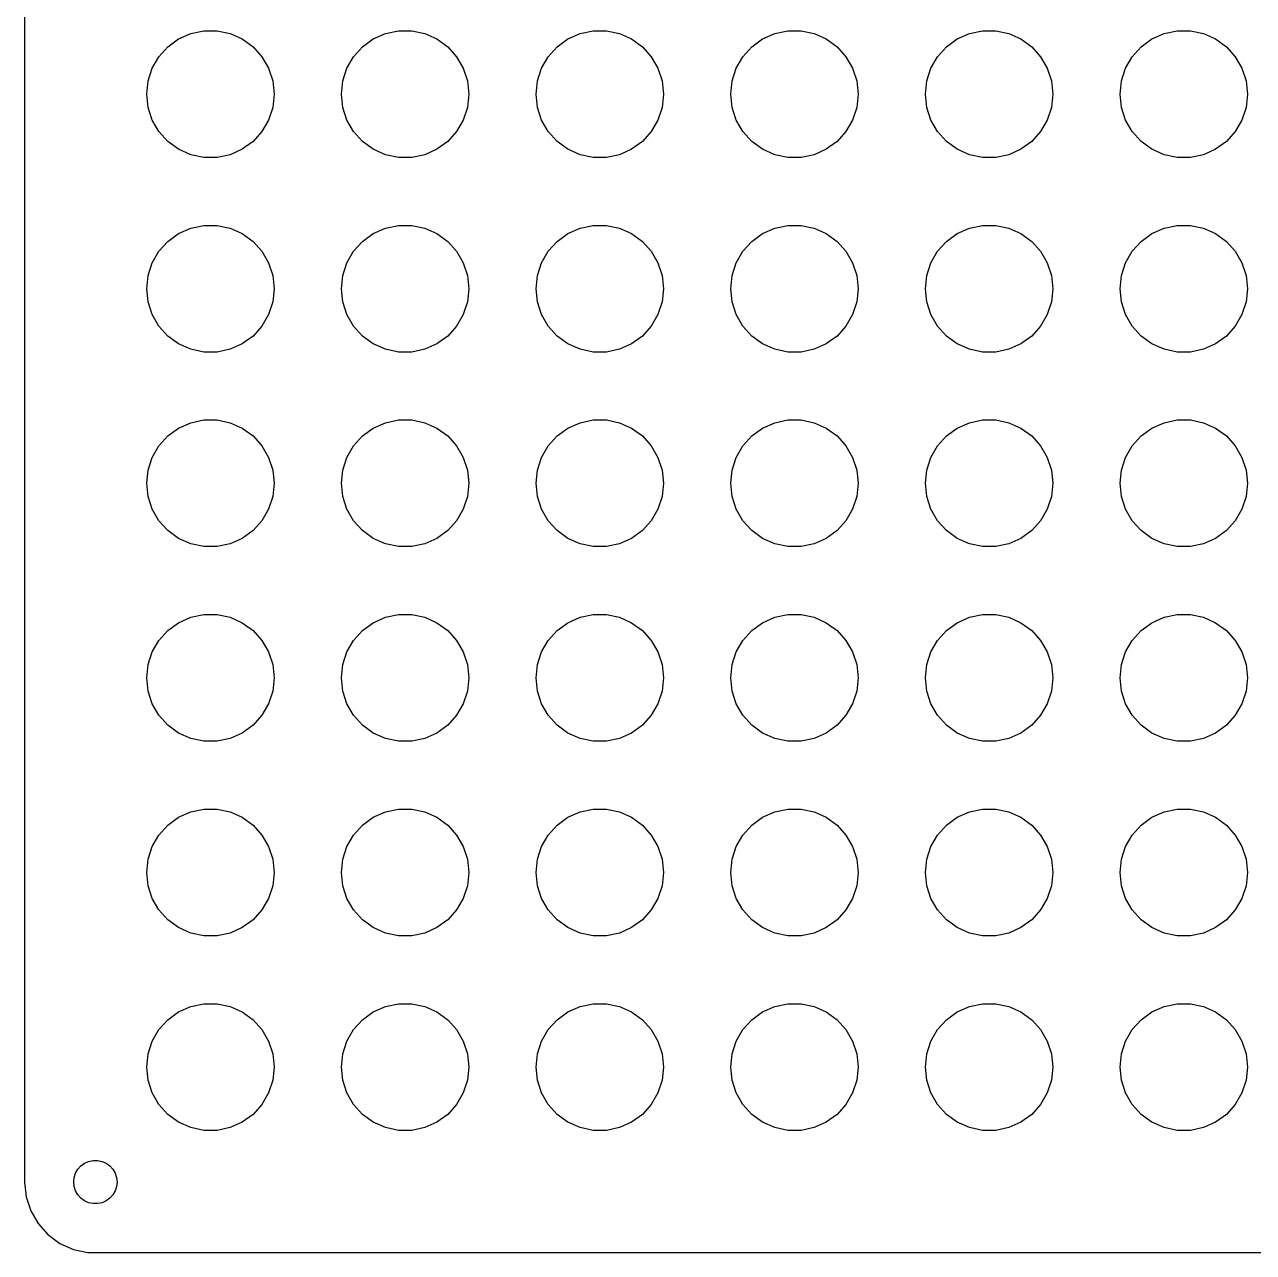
# Model space of a CAD drawing. Header units: metres. Extents: x -8 to 276, y -8 to 276.
# Drawn here: x -8 to 130.9, y -8 to 130.9 of the extents above; entities that cross this region are included whole.
import ezdxf

# ---------------------------------------------------------------- set-up
doc = ezdxf.new("R2010")
doc.units = ezdxf.units.M

msp = doc.modelspace()

# ---------------------------------------------------------------- linework, layer by layer
for p, q in [((-8, 268), (-8, 0)), ((8.18225, 128.351), (9.39999, 129.235)), ((9.39999, 129.235), (10.7751, 129.848)), ((10.7751, 129.848), (12.2474, 130.161)), ((12.2474, 130.161), (13.7526, 130.161)), ((13.7526, 130.161), (15.2249, 129.848)), ((15.2249, 129.848), (16.6, 129.235)), ((16.6, 129.235), (17.8177, 128.351)), ((30.1823, 128.351), (31.4, 129.235)), ((31.4, 129.235), (32.7751, 129.848)), ((32.7751, 129.848), (34.2474, 130.161)), ((34.2474, 130.161), (35.7526, 130.161)), ((35.7526, 130.161), (37.2249, 129.848)), ((37.2249, 129.848), (38.6, 129.235)), ((38.6, 129.235), (39.8177, 128.351)), ((52.1823, 128.351), (53.4, 129.235)), ((53.4, 129.235), (54.7751, 129.848)), ((54.7751, 129.848), (56.2474, 130.161)), ((56.2474, 130.161), (57.7526, 130.161)), ((57.7526, 130.161), (59.2249, 129.848)), ((59.2249, 129.848), (60.6, 129.235)), ((60.6, 129.235), (61.8177, 128.351)), ((74.1823, 128.351), (75.4, 129.235)), ((75.4, 129.235), (76.7751, 129.848)), ((76.7751, 129.848), (78.2474, 130.161)), ((78.2474, 130.161), (79.7526, 130.161)), ((79.7526, 130.161), (81.2249, 129.848)), ((81.2249, 129.848), (82.6, 129.235)), ((82.6, 129.235), (83.8177, 128.351)), ((96.1823, 128.351), (97.4, 129.235)), ((97.4, 129.235), (98.7751, 129.848)), ((98.7751, 129.848), (100.247, 130.161)), ((100.247, 130.161), (101.753, 130.161)), ((101.753, 130.161), (103.225, 129.848)), ((103.225, 129.848), (104.6, 129.235)), ((104.6, 129.235), (105.818, 128.351)), ((118.182, 128.351), (119.4, 129.235)), ((119.4, 129.235), (120.775, 129.848)), ((120.775, 129.848), (122.247, 130.161)), ((122.247, 130.161), (123.753, 130.161)), ((123.753, 130.161), (125.225, 129.848)), ((125.225, 129.848), (126.6, 129.235)), ((126.6, 129.235), (127.818, 128.351)), ((7.17506, 127.232), (8.18225, 128.351)), ((17.8177, 128.351), (18.8249, 127.232)), ((29.1751, 127.232), (30.1823, 128.351)), ((39.8177, 128.351), (40.8249, 127.232)), ((51.1751, 127.232), (52.1823, 128.351)), ((61.8177, 128.351), (62.8249, 127.232)), ((73.1751, 127.232), (74.1823, 128.351)), ((83.8177, 128.351), (84.8249, 127.232)), ((95.1751, 127.232), (96.1823, 128.351)), ((105.818, 128.351), (106.825, 127.232)), ((117.175, 127.232), (118.182, 128.351)), ((127.818, 128.351), (128.825, 127.232)), ((6.42247, 125.928), (7.17506, 127.232)), ((18.8249, 127.232), (19.5775, 125.928)), ((28.4225, 125.928), (29.1751, 127.232)), ((40.8249, 127.232), (41.5775, 125.928)), ((50.4225, 125.928), (51.1751, 127.232)), ((62.8249, 127.232), (63.5775, 125.928)), ((72.4225, 125.928), (73.1751, 127.232)), ((84.8249, 127.232), (85.5775, 125.928)), ((94.4225, 125.928), (95.1751, 127.232)), ((106.825, 127.232), (107.578, 125.928)), ((116.422, 125.928), (117.175, 127.232)), ((128.825, 127.232), (129.578, 125.928)), ((5.95734, 124.497), (6.42247, 125.928)), ((19.5775, 125.928), (20.0426, 124.497)), ((27.9573, 124.497), (28.4225, 125.928)), ((41.5775, 125.928), (42.0426, 124.497)), ((49.9573, 124.497), (50.4225, 125.928)), ((63.5775, 125.928), (64.0426, 124.497)), ((71.9573, 124.497), (72.4225, 125.928)), ((85.5775, 125.928), (86.0426, 124.497)), ((93.9573, 124.497), (94.4225, 125.928)), ((107.578, 125.928), (108.043, 124.497)), ((115.957, 124.497), (116.422, 125.928)), ((129.578, 125.928), (130.043, 124.497)), ((5.79999, 123), (5.95734, 124.497)), ((20.0426, 124.497), (20.2, 123)), ((27.8, 123), (27.9573, 124.497)), ((42.0426, 124.497), (42.2, 123)), ((49.8, 123), (49.9573, 124.497)), ((64.0426, 124.497), (64.2, 123)), ((71.8, 123), (71.9573, 124.497)), ((86.0426, 124.497), (86.2, 123)), ((93.8, 123), (93.9573, 124.497)), ((108.043, 124.497), (108.2, 123)), ((115.8, 123), (115.957, 124.497)), ((130.043, 124.497), (130.2, 123)), ((5.95734, 121.503), (5.79999, 123)), ((20.2, 123), (20.0426, 121.503)), ((27.9573, 121.503), (27.8, 123)), ((42.2, 123), (42.0426, 121.503)), ((49.9573, 121.503), (49.8, 123)), ((64.2, 123), (64.0426, 121.503)), ((71.9573, 121.503), (71.8, 123)), ((86.2, 123), (86.0426, 121.503)), ((93.9573, 121.503), (93.8, 123)), ((108.2, 123), (108.043, 121.503)), ((115.957, 121.503), (115.8, 123)), ((130.2, 123), (130.043, 121.503)), ((6.42247, 120.071), (5.95734, 121.503)), ((20.0426, 121.503), (19.5775, 120.071)), ((28.4225, 120.071), (27.9573, 121.503)), ((42.0426, 121.503), (41.5775, 120.071)), ((50.4225, 120.071), (49.9573, 121.503)), ((64.0426, 121.503), (63.5775, 120.071)), ((72.4225, 120.071), (71.9573, 121.503)), ((86.0426, 121.503), (85.5775, 120.071)), ((94.4225, 120.071), (93.9573, 121.503)), ((108.043, 121.503), (107.578, 120.071)), ((116.422, 120.071), (115.957, 121.503)), ((130.043, 121.503), (129.578, 120.071)), ((7.17506, 118.768), (6.42247, 120.071)), ((19.5775, 120.071), (18.8249, 118.768)), ((29.1751, 118.768), (28.4225, 120.071)), ((41.5775, 120.071), (40.8249, 118.768)), ((51.1751, 118.768), (50.4225, 120.071)), ((63.5775, 120.071), (62.8249, 118.768)), ((73.1751, 118.768), (72.4225, 120.071)), ((85.5775, 120.071), (84.8249, 118.768)), ((95.1751, 118.768), (94.4225, 120.071)), ((107.578, 120.071), (106.825, 118.768)), ((117.175, 118.768), (116.422, 120.071)), ((129.578, 120.071), (128.825, 118.768)), ((8.18225, 117.649), (7.17506, 118.768)), ((18.8249, 118.768), (17.8177, 117.649)), ((30.1823, 117.649), (29.1751, 118.768)), ((40.8249, 118.768), (39.8177, 117.649)), ((52.1823, 117.649), (51.1751, 118.768)), ((62.8249, 118.768), (61.8177, 117.649)), ((74.1823, 117.649), (73.1751, 118.768)), ((84.8249, 118.768), (83.8177, 117.649)), ((96.1823, 117.649), (95.1751, 118.768)), ((106.825, 118.768), (105.818, 117.649)), ((118.182, 117.649), (117.175, 118.768)), ((128.825, 118.768), (127.818, 117.649)), ((9.39999, 116.765), (8.18225, 117.649)), ((10.7751, 116.152), (9.39999, 116.765)), ((16.6, 116.765), (15.2249, 116.152)), ((17.8177, 117.649), (16.6, 116.765)), ((31.4, 116.765), (30.1823, 117.649)), ((32.7751, 116.152), (31.4, 116.765)), ((38.6, 116.765), (37.2249, 116.152)), ((39.8177, 117.649), (38.6, 116.765)), ((53.4, 116.765), (52.1823, 117.649)), ((54.7751, 116.152), (53.4, 116.765)), ((60.6, 116.765), (59.2249, 116.152)), ((61.8177, 117.649), (60.6, 116.765)), ((75.4, 116.765), (74.1823, 117.649)), ((76.7751, 116.152), (75.4, 116.765)), ((82.6, 116.765), (81.2249, 116.152)), ((83.8177, 117.649), (82.6, 116.765)), ((97.4, 116.765), (96.1823, 117.649)), ((98.7751, 116.152), (97.4, 116.765)), ((104.6, 116.765), (103.225, 116.152)), ((105.818, 117.649), (104.6, 116.765)), ((119.4, 116.765), (118.182, 117.649)), ((120.775, 116.152), (119.4, 116.765)), ((126.6, 116.765), (125.225, 116.152)), ((127.818, 117.649), (126.6, 116.765)), ((12.2474, 115.839), (10.7751, 116.152)), ((13.7526, 115.839), (12.2474, 115.839)), ((15.2249, 116.152), (13.7526, 115.839)), ((34.2474, 115.839), (32.7751, 116.152)), ((35.7526, 115.839), (34.2474, 115.839)), ((37.2249, 116.152), (35.7526, 115.839)), ((56.2474, 115.839), (54.7751, 116.152)), ((57.7526, 115.839), (56.2474, 115.839)), ((59.2249, 116.152), (57.7526, 115.839)), ((78.2474, 115.839), (76.7751, 116.152)), ((79.7526, 115.839), (78.2474, 115.839)), ((81.2249, 116.152), (79.7526, 115.839)), ((100.247, 115.839), (98.7751, 116.152)), ((101.753, 115.839), (100.247, 115.839)), ((103.225, 116.152), (101.753, 115.839)), ((122.247, 115.839), (120.775, 116.152)), ((123.753, 115.839), (122.247, 115.839)), ((125.225, 116.152), (123.753, 115.839)), ((8.18225, 106.351), (9.39999, 107.235)), ((9.39999, 107.235), (10.7751, 107.848)), ((10.7751, 107.848), (12.2474, 108.161)), ((12.2474, 108.161), (13.7526, 108.161)), ((13.7526, 108.161), (15.2249, 107.848)), ((15.2249, 107.848), (16.6, 107.235)), ((16.6, 107.235), (17.8177, 106.351)), ((30.1823, 106.351), (31.4, 107.235)), ((31.4, 107.235), (32.7751, 107.848)), ((32.7751, 107.848), (34.2474, 108.161)), ((34.2474, 108.161), (35.7526, 108.161)), ((35.7526, 108.161), (37.2249, 107.848)), ((37.2249, 107.848), (38.6, 107.235)), ((38.6, 107.235), (39.8177, 106.351)), ((52.1823, 106.351), (53.4, 107.235)), ((53.4, 107.235), (54.7751, 107.848)), ((54.7751, 107.848), (56.2474, 108.161)), ((56.2474, 108.161), (57.7526, 108.161)), ((57.7526, 108.161), (59.2249, 107.848)), ((59.2249, 107.848), (60.6, 107.235)), ((60.6, 107.235), (61.8177, 106.351)), ((74.1823, 106.351), (75.4, 107.235)), ((75.4, 107.235), (76.7751, 107.848)), ((76.7751, 107.848), (78.2474, 108.161)), ((78.2474, 108.161), (79.7526, 108.161)), ((79.7526, 108.161), (81.2249, 107.848)), ((81.2249, 107.848), (82.6, 107.235)), ((82.6, 107.235), (83.8177, 106.351)), ((96.1823, 106.351), (97.4, 107.235)), ((97.4, 107.235), (98.7751, 107.848)), ((98.7751, 107.848), (100.247, 108.161)), ((100.247, 108.161), (101.753, 108.161)), ((101.753, 108.161), (103.225, 107.848)), ((103.225, 107.848), (104.6, 107.235)), ((104.6, 107.235), (105.818, 106.351)), ((118.182, 106.351), (119.4, 107.235)), ((119.4, 107.235), (120.775, 107.848)), ((120.775, 107.848), (122.247, 108.161)), ((122.247, 108.161), (123.753, 108.161)), ((123.753, 108.161), (125.225, 107.848)), ((125.225, 107.848), (126.6, 107.235)), ((126.6, 107.235), (127.818, 106.351)), ((7.17506, 105.232), (8.18225, 106.351)), ((17.8177, 106.351), (18.8249, 105.232)), ((29.1751, 105.232), (30.1823, 106.351)), ((39.8177, 106.351), (40.8249, 105.232)), ((51.1751, 105.232), (52.1823, 106.351)), ((61.8177, 106.351), (62.8249, 105.232)), ((73.1751, 105.232), (74.1823, 106.351)), ((83.8177, 106.351), (84.8249, 105.232)), ((95.1751, 105.232), (96.1823, 106.351)), ((105.818, 106.351), (106.825, 105.232)), ((117.175, 105.232), (118.182, 106.351)), ((127.818, 106.351), (128.825, 105.232)), ((6.42247, 103.928), (7.17506, 105.232)), ((18.8249, 105.232), (19.5775, 103.928)), ((28.4225, 103.928), (29.1751, 105.232)), ((40.8249, 105.232), (41.5775, 103.928)), ((50.4225, 103.928), (51.1751, 105.232)), ((62.8249, 105.232), (63.5775, 103.928)), ((72.4225, 103.928), (73.1751, 105.232)), ((84.8249, 105.232), (85.5775, 103.928)), ((94.4225, 103.928), (95.1751, 105.232)), ((106.825, 105.232), (107.578, 103.928)), ((116.422, 103.928), (117.175, 105.232)), ((128.825, 105.232), (129.578, 103.928)), ((5.95734, 102.497), (6.42247, 103.928)), ((19.5775, 103.928), (20.0426, 102.497)), ((27.9573, 102.497), (28.4225, 103.928)), ((41.5775, 103.928), (42.0426, 102.497)), ((49.9573, 102.497), (50.4225, 103.928)), ((63.5775, 103.928), (64.0426, 102.497)), ((71.9573, 102.497), (72.4225, 103.928)), ((85.5775, 103.928), (86.0426, 102.497)), ((93.9573, 102.497), (94.4225, 103.928)), ((107.578, 103.928), (108.043, 102.497)), ((115.957, 102.497), (116.422, 103.928)), ((129.578, 103.928), (130.043, 102.497)), ((5.79999, 101), (5.95734, 102.497)), ((20.0426, 102.497), (20.2, 101)), ((27.8, 101), (27.9573, 102.497)), ((42.0426, 102.497), (42.2, 101)), ((49.8, 101), (49.9573, 102.497)), ((64.0426, 102.497), (64.2, 101)), ((71.8, 101), (71.9573, 102.497)), ((86.0426, 102.497), (86.2, 101)), ((93.8, 101), (93.9573, 102.497)), ((108.043, 102.497), (108.2, 101)), ((115.8, 101), (115.957, 102.497)), ((130.043, 102.497), (130.2, 101)), ((5.95734, 99.503), (5.79999, 101)), ((20.2, 101), (20.0426, 99.503)), ((27.9573, 99.503), (27.8, 101)), ((42.2, 101), (42.0426, 99.503)), ((49.9573, 99.503), (49.8, 101)), ((64.2, 101), (64.0426, 99.503)), ((71.9573, 99.503), (71.8, 101)), ((86.2, 101), (86.0426, 99.503)), ((93.9573, 99.503), (93.8, 101)), ((108.2, 101), (108.043, 99.503)), ((115.957, 99.503), (115.8, 101)), ((130.2, 101), (130.043, 99.503)), ((6.42247, 98.0715), (5.95734, 99.503)), ((20.0426, 99.503), (19.5775, 98.0715)), ((28.4225, 98.0715), (27.9573, 99.503)), ((42.0426, 99.503), (41.5775, 98.0715)), ((50.4225, 98.0715), (49.9573, 99.503)), ((64.0426, 99.503), (63.5775, 98.0715)), ((72.4225, 98.0715), (71.9573, 99.503)), ((86.0426, 99.503), (85.5775, 98.0715)), ((94.4225, 98.0715), (93.9573, 99.503)), ((108.043, 99.503), (107.578, 98.0715)), ((116.422, 98.0715), (115.957, 99.503)), ((130.043, 99.503), (129.578, 98.0715)), ((7.17506, 96.7679), (6.42247, 98.0715)), ((19.5775, 98.0715), (18.8249, 96.7679)), ((29.1751, 96.7679), (28.4225, 98.0715)), ((41.5775, 98.0715), (40.8249, 96.7679)), ((51.1751, 96.7679), (50.4225, 98.0715)), ((63.5775, 98.0715), (62.8249, 96.7679)), ((73.1751, 96.7679), (72.4225, 98.0715)), ((85.5775, 98.0715), (84.8249, 96.7679)), ((95.1751, 96.7679), (94.4225, 98.0715)), ((107.578, 98.0715), (106.825, 96.7679)), ((117.175, 96.7679), (116.422, 98.0715)), ((129.578, 98.0715), (128.825, 96.7679)), ((8.18225, 95.6494), (7.17506, 96.7679)), ((18.8249, 96.7679), (17.8177, 95.6494)), ((30.1823, 95.6494), (29.1751, 96.7679)), ((40.8249, 96.7679), (39.8177, 95.6494)), ((52.1823, 95.6494), (51.1751, 96.7679)), ((62.8249, 96.7679), (61.8177, 95.6494)), ((74.1823, 95.6494), (73.1751, 96.7679)), ((84.8249, 96.7679), (83.8177, 95.6494)), ((96.1823, 95.6494), (95.1751, 96.7679)), ((106.825, 96.7679), (105.818, 95.6494)), ((118.182, 95.6494), (117.175, 96.7679)), ((128.825, 96.7679), (127.818, 95.6494)), ((9.39999, 94.7646), (8.18225, 95.6494)), ((10.7751, 94.1524), (9.39999, 94.7646)), ((16.6, 94.7646), (15.2249, 94.1524)), ((17.8177, 95.6494), (16.6, 94.7646)), ((31.4, 94.7646), (30.1823, 95.6494)), ((32.7751, 94.1524), (31.4, 94.7646)), ((38.6, 94.7646), (37.2249, 94.1524)), ((39.8177, 95.6494), (38.6, 94.7646)), ((53.4, 94.7646), (52.1823, 95.6494)), ((54.7751, 94.1524), (53.4, 94.7646)), ((60.6, 94.7646), (59.2249, 94.1524)), ((61.8177, 95.6494), (60.6, 94.7646)), ((75.4, 94.7646), (74.1823, 95.6494)), ((76.7751, 94.1524), (75.4, 94.7646)), ((82.6, 94.7646), (81.2249, 94.1524)), ((83.8177, 95.6494), (82.6, 94.7646)), ((97.4, 94.7646), (96.1823, 95.6494)), ((98.7751, 94.1524), (97.4, 94.7646)), ((104.6, 94.7646), (103.225, 94.1524)), ((105.818, 95.6494), (104.6, 94.7646)), ((119.4, 94.7646), (118.182, 95.6494)), ((120.775, 94.1524), (119.4, 94.7646)), ((126.6, 94.7646), (125.225, 94.1524)), ((127.818, 95.6494), (126.6, 94.7646)), ((12.2474, 93.8394), (10.7751, 94.1524)), ((13.7526, 93.8394), (12.2474, 93.8394)), ((15.2249, 94.1524), (13.7526, 93.8394)), ((34.2474, 93.8394), (32.7751, 94.1524)), ((35.7526, 93.8394), (34.2474, 93.8394)), ((37.2249, 94.1524), (35.7526, 93.8394)), ((56.2474, 93.8394), (54.7751, 94.1524)), ((57.7526, 93.8394), (56.2474, 93.8394)), ((59.2249, 94.1524), (57.7526, 93.8394)), ((78.2474, 93.8394), (76.7751, 94.1524)), ((79.7526, 93.8394), (78.2474, 93.8394)), ((81.2249, 94.1524), (79.7526, 93.8394)), ((100.247, 93.8394), (98.7751, 94.1524)), ((101.753, 93.8394), (100.247, 93.8394)), ((103.225, 94.1524), (101.753, 93.8394)), ((122.247, 93.8394), (120.775, 94.1524)), ((123.753, 93.8394), (122.247, 93.8394)), ((125.225, 94.1524), (123.753, 93.8394)), ((10.7751, 85.8476), (12.2474, 86.1606)), ((12.2474, 86.1606), (13.7526, 86.1606)), ((13.7526, 86.1606), (15.2249, 85.8476)), ((32.7751, 85.8476), (34.2474, 86.1606)), ((34.2474, 86.1606), (35.7526, 86.1606)), ((35.7526, 86.1606), (37.2249, 85.8476)), ((54.7751, 85.8476), (56.2474, 86.1606)), ((56.2474, 86.1606), (57.7526, 86.1606)), ((57.7526, 86.1606), (59.2249, 85.8476)), ((76.7751, 85.8476), (78.2474, 86.1606)), ((78.2474, 86.1606), (79.7526, 86.1606)), ((79.7526, 86.1606), (81.2249, 85.8476)), ((98.7751, 85.8476), (100.247, 86.1606)), ((100.247, 86.1606), (101.753, 86.1606)), ((101.753, 86.1606), (103.225, 85.8476)), ((120.775, 85.8476), (122.247, 86.1606)), ((122.247, 86.1606), (123.753, 86.1606)), ((123.753, 86.1606), (125.225, 85.8476)), ((8.18225, 84.3506), (9.39999, 85.2354)), ((9.39999, 85.2354), (10.7751, 85.8476)), ((15.2249, 85.8476), (16.6, 85.2354)), ((16.6, 85.2354), (17.8177, 84.3506)), ((30.1823, 84.3506), (31.4, 85.2354)), ((31.4, 85.2354), (32.7751, 85.8476)), ((37.2249, 85.8476), (38.6, 85.2354)), ((38.6, 85.2354), (39.8177, 84.3506)), ((52.1823, 84.3506), (53.4, 85.2354)), ((53.4, 85.2354), (54.7751, 85.8476)), ((59.2249, 85.8476), (60.6, 85.2354)), ((60.6, 85.2354), (61.8177, 84.3506)), ((74.1823, 84.3506), (75.4, 85.2354)), ((75.4, 85.2354), (76.7751, 85.8476)), ((81.2249, 85.8476), (82.6, 85.2354)), ((82.6, 85.2354), (83.8177, 84.3506)), ((96.1823, 84.3506), (97.4, 85.2354)), ((97.4, 85.2354), (98.7751, 85.8476)), ((103.225, 85.8476), (104.6, 85.2354)), ((104.6, 85.2354), (105.818, 84.3506)), ((118.182, 84.3506), (119.4, 85.2354)), ((119.4, 85.2354), (120.775, 85.8476)), ((125.225, 85.8476), (126.6, 85.2354)), ((126.6, 85.2354), (127.818, 84.3506)), ((7.17506, 83.232), (8.18225, 84.3506)), ((17.8177, 84.3506), (18.8249, 83.232)), ((29.1751, 83.232), (30.1823, 84.3506)), ((39.8177, 84.3506), (40.8249, 83.232)), ((51.1751, 83.232), (52.1823, 84.3506)), ((61.8177, 84.3506), (62.8249, 83.232)), ((73.1751, 83.232), (74.1823, 84.3506)), ((83.8177, 84.3506), (84.8249, 83.232)), ((95.1751, 83.232), (96.1823, 84.3506)), ((105.818, 84.3506), (106.825, 83.232)), ((117.175, 83.232), (118.182, 84.3506)), ((127.818, 84.3506), (128.825, 83.232)), ((6.42247, 81.9285), (7.17506, 83.232)), ((18.8249, 83.232), (19.5775, 81.9285)), ((28.4225, 81.9285), (29.1751, 83.232)), ((40.8249, 83.232), (41.5775, 81.9285)), ((50.4225, 81.9285), (51.1751, 83.232)), ((62.8249, 83.232), (63.5775, 81.9285)), ((72.4225, 81.9285), (73.1751, 83.232)), ((84.8249, 83.232), (85.5775, 81.9285)), ((94.4225, 81.9285), (95.1751, 83.232)), ((106.825, 83.232), (107.578, 81.9285)), ((116.422, 81.9285), (117.175, 83.232)), ((128.825, 83.232), (129.578, 81.9285)), ((5.95734, 80.497), (6.42247, 81.9285)), ((19.5775, 81.9285), (20.0426, 80.497)), ((27.9573, 80.497), (28.4225, 81.9285)), ((41.5775, 81.9285), (42.0426, 80.497)), ((49.9573, 80.497), (50.4225, 81.9285)), ((63.5775, 81.9285), (64.0426, 80.497)), ((71.9573, 80.497), (72.4225, 81.9285)), ((85.5775, 81.9285), (86.0426, 80.497)), ((93.9573, 80.497), (94.4225, 81.9285)), ((107.578, 81.9285), (108.043, 80.497)), ((115.957, 80.497), (116.422, 81.9285)), ((129.578, 81.9285), (130.043, 80.497)), ((5.79999, 79), (5.95734, 80.497)), ((20.0426, 80.497), (20.2, 79)), ((27.8, 79), (27.9573, 80.497)), ((42.0426, 80.497), (42.2, 79)), ((49.8, 79), (49.9573, 80.497)), ((64.0426, 80.497), (64.2, 79)), ((71.8, 79), (71.9573, 80.497)), ((86.0426, 80.497), (86.2, 79)), ((93.8, 79), (93.9573, 80.497)), ((108.043, 80.497), (108.2, 79)), ((115.8, 79), (115.957, 80.497)), ((130.043, 80.497), (130.2, 79)), ((5.95734, 77.503), (5.79999, 79)), ((20.2, 79), (20.0426, 77.503)), ((27.9573, 77.503), (27.8, 79)), ((42.2, 79), (42.0426, 77.503)), ((49.9573, 77.503), (49.8, 79)), ((64.2, 79), (64.0426, 77.503)), ((71.9573, 77.503), (71.8, 79)), ((86.2, 79), (86.0426, 77.503)), ((93.9573, 77.503), (93.8, 79)), ((108.2, 79), (108.043, 77.503)), ((115.957, 77.503), (115.8, 79)), ((130.2, 79), (130.043, 77.503)), ((6.42247, 76.0715), (5.95734, 77.503)), ((20.0426, 77.503), (19.5775, 76.0715)), ((28.4225, 76.0715), (27.9573, 77.503)), ((42.0426, 77.503), (41.5775, 76.0715)), ((50.4225, 76.0715), (49.9573, 77.503)), ((64.0426, 77.503), (63.5775, 76.0715)), ((72.4225, 76.0715), (71.9573, 77.503)), ((86.0426, 77.503), (85.5775, 76.0715)), ((94.4225, 76.0715), (93.9573, 77.503)), ((108.043, 77.503), (107.578, 76.0715)), ((116.422, 76.0715), (115.957, 77.503)), ((130.043, 77.503), (129.578, 76.0715)), ((7.17506, 74.7679), (6.42247, 76.0715)), ((19.5775, 76.0715), (18.8249, 74.7679)), ((29.1751, 74.7679), (28.4225, 76.0715)), ((41.5775, 76.0715), (40.8249, 74.7679)), ((51.1751, 74.7679), (50.4225, 76.0715)), ((63.5775, 76.0715), (62.8249, 74.7679)), ((73.1751, 74.7679), (72.4225, 76.0715)), ((85.5775, 76.0715), (84.8249, 74.7679)), ((95.1751, 74.7679), (94.4225, 76.0715)), ((107.578, 76.0715), (106.825, 74.7679)), ((117.175, 74.7679), (116.422, 76.0715)), ((129.578, 76.0715), (128.825, 74.7679)), ((8.18225, 73.6494), (7.17506, 74.7679)), ((9.39999, 72.7646), (8.18225, 73.6494)), ((17.8177, 73.6494), (16.6, 72.7646)), ((18.8249, 74.7679), (17.8177, 73.6494)), ((30.1823, 73.6494), (29.1751, 74.7679)), ((31.4, 72.7646), (30.1823, 73.6494)), ((39.8177, 73.6494), (38.6, 72.7646)), ((40.8249, 74.7679), (39.8177, 73.6494)), ((52.1823, 73.6494), (51.1751, 74.7679)), ((53.4, 72.7646), (52.1823, 73.6494)), ((61.8177, 73.6494), (60.6, 72.7646)), ((62.8249, 74.7679), (61.8177, 73.6494)), ((74.1823, 73.6494), (73.1751, 74.7679)), ((75.4, 72.7646), (74.1823, 73.6494)), ((83.8177, 73.6494), (82.6, 72.7646)), ((84.8249, 74.7679), (83.8177, 73.6494)), ((96.1823, 73.6494), (95.1751, 74.7679)), ((97.4, 72.7646), (96.1823, 73.6494)), ((105.818, 73.6494), (104.6, 72.7646)), ((106.825, 74.7679), (105.818, 73.6494)), ((118.182, 73.6494), (117.175, 74.7679)), ((119.4, 72.7646), (118.182, 73.6494)), ((127.818, 73.6494), (126.6, 72.7646)), ((128.825, 74.7679), (127.818, 73.6494)), ((10.7751, 72.1524), (9.39999, 72.7646)), ((16.6, 72.7646), (15.2249, 72.1524)), ((32.7751, 72.1524), (31.4, 72.7646)), ((38.6, 72.7646), (37.2249, 72.1524)), ((54.7751, 72.1524), (53.4, 72.7646)), ((60.6, 72.7646), (59.2249, 72.1524)), ((76.7751, 72.1524), (75.4, 72.7646)), ((82.6, 72.7646), (81.2249, 72.1524)), ((98.7751, 72.1524), (97.4, 72.7646)), ((104.6, 72.7646), (103.225, 72.1524)), ((120.775, 72.1524), (119.4, 72.7646)), ((126.6, 72.7646), (125.225, 72.1524)), ((12.2474, 71.8394), (10.7751, 72.1524)), ((13.7526, 71.8394), (12.2474, 71.8394)), ((15.2249, 72.1524), (13.7526, 71.8394)), ((34.2474, 71.8394), (32.7751, 72.1524)), ((35.7526, 71.8394), (34.2474, 71.8394)), ((37.2249, 72.1524), (35.7526, 71.8394)), ((56.2474, 71.8394), (54.7751, 72.1524)), ((57.7526, 71.8394), (56.2474, 71.8394)), ((59.2249, 72.1524), (57.7526, 71.8394)), ((78.2474, 71.8394), (76.7751, 72.1524)), ((79.7526, 71.8394), (78.2474, 71.8394)), ((81.2249, 72.1524), (79.7526, 71.8394)), ((100.247, 71.8394), (98.7751, 72.1524)), ((101.753, 71.8394), (100.247, 71.8394)), ((103.225, 72.1524), (101.753, 71.8394)), ((122.247, 71.8394), (120.775, 72.1524)), ((123.753, 71.8394), (122.247, 71.8394)), ((125.225, 72.1524), (123.753, 71.8394)), ((10.7751, 63.8476), (12.2474, 64.1606)), ((12.2474, 64.1606), (13.7526, 64.1606)), ((13.7526, 64.1606), (15.2249, 63.8476)), ((32.7751, 63.8476), (34.2474, 64.1606)), ((34.2474, 64.1606), (35.7526, 64.1606)), ((35.7526, 64.1606), (37.2249, 63.8476)), ((54.7751, 63.8476), (56.2474, 64.1606)), ((56.2474, 64.1606), (57.7526, 64.1606)), ((57.7526, 64.1606), (59.2249, 63.8476)), ((76.7751, 63.8476), (78.2474, 64.1606)), ((78.2474, 64.1606), (79.7526, 64.1606)), ((79.7526, 64.1606), (81.2249, 63.8476)), ((98.7751, 63.8476), (100.247, 64.1606)), ((100.247, 64.1606), (101.753, 64.1606)), ((101.753, 64.1606), (103.225, 63.8476)), ((120.775, 63.8476), (122.247, 64.1606)), ((122.247, 64.1606), (123.753, 64.1606)), ((123.753, 64.1606), (125.225, 63.8476)), ((8.18225, 62.3506), (9.39999, 63.2354)), ((9.39999, 63.2354), (10.7751, 63.8476)), ((15.2249, 63.8476), (16.6, 63.2354)), ((16.6, 63.2354), (17.8177, 62.3506)), ((30.1823, 62.3506), (31.4, 63.2354)), ((31.4, 63.2354), (32.7751, 63.8476)), ((37.2249, 63.8476), (38.6, 63.2354)), ((38.6, 63.2354), (39.8177, 62.3506)), ((52.1823, 62.3506), (53.4, 63.2354)), ((53.4, 63.2354), (54.7751, 63.8476)), ((59.2249, 63.8476), (60.6, 63.2354)), ((60.6, 63.2354), (61.8177, 62.3506)), ((74.1823, 62.3506), (75.4, 63.2354)), ((75.4, 63.2354), (76.7751, 63.8476)), ((81.2249, 63.8476), (82.6, 63.2354)), ((82.6, 63.2354), (83.8177, 62.3506)), ((96.1823, 62.3506), (97.4, 63.2354)), ((97.4, 63.2354), (98.7751, 63.8476)), ((103.225, 63.8476), (104.6, 63.2354)), ((104.6, 63.2354), (105.818, 62.3506)), ((118.182, 62.3506), (119.4, 63.2354)), ((119.4, 63.2354), (120.775, 63.8476)), ((125.225, 63.8476), (126.6, 63.2354)), ((126.6, 63.2354), (127.818, 62.3506)), ((6.42247, 59.9285), (7.17506, 61.232)), ((7.17506, 61.232), (8.18225, 62.3506)), ((17.8177, 62.3506), (18.8249, 61.232)), ((18.8249, 61.232), (19.5775, 59.9285)), ((28.4225, 59.9285), (29.1751, 61.232)), ((29.1751, 61.232), (30.1823, 62.3506)), ((39.8177, 62.3506), (40.8249, 61.232)), ((40.8249, 61.232), (41.5775, 59.9285)), ((50.4225, 59.9285), (51.1751, 61.232)), ((51.1751, 61.232), (52.1823, 62.3506)), ((61.8177, 62.3506), (62.8249, 61.232)), ((62.8249, 61.232), (63.5775, 59.9285)), ((72.4225, 59.9285), (73.1751, 61.232)), ((73.1751, 61.232), (74.1823, 62.3506)), ((83.8177, 62.3506), (84.8249, 61.232)), ((84.8249, 61.232), (85.5775, 59.9285)), ((94.4225, 59.9285), (95.1751, 61.232)), ((95.1751, 61.232), (96.1823, 62.3506)), ((105.818, 62.3506), (106.825, 61.232)), ((106.825, 61.232), (107.578, 59.9285)), ((116.422, 59.9285), (117.175, 61.232)), ((117.175, 61.232), (118.182, 62.3506)), ((127.818, 62.3506), (128.825, 61.232)), ((128.825, 61.232), (129.578, 59.9285)), ((5.95734, 58.497), (6.42247, 59.9285)), ((19.5775, 59.9285), (20.0426, 58.497)), ((27.9573, 58.497), (28.4225, 59.9285)), ((41.5775, 59.9285), (42.0426, 58.497)), ((49.9573, 58.497), (50.4225, 59.9285)), ((63.5775, 59.9285), (64.0426, 58.497)), ((71.9573, 58.497), (72.4225, 59.9285)), ((85.5775, 59.9285), (86.0426, 58.497)), ((93.9573, 58.497), (94.4225, 59.9285)), ((107.578, 59.9285), (108.043, 58.497)), ((115.957, 58.497), (116.422, 59.9285)), ((129.578, 59.9285), (130.043, 58.497)), ((5.79999, 57), (5.95734, 58.497)), ((20.0426, 58.497), (20.2, 57)), ((27.8, 57), (27.9573, 58.497)), ((42.0426, 58.497), (42.2, 57)), ((49.8, 57), (49.9573, 58.497)), ((64.0426, 58.497), (64.2, 57)), ((71.8, 57), (71.9573, 58.497)), ((86.0426, 58.497), (86.2, 57)), ((93.8, 57), (93.9573, 58.497)), ((108.043, 58.497), (108.2, 57)), ((115.8, 57), (115.957, 58.497)), ((130.043, 58.497), (130.2, 57)), ((5.95734, 55.503), (5.79999, 57)), ((20.2, 57), (20.0426, 55.503)), ((27.9573, 55.503), (27.8, 57)), ((42.2, 57), (42.0426, 55.503)), ((49.9573, 55.503), (49.8, 57)), ((64.2, 57), (64.0426, 55.503)), ((71.9573, 55.503), (71.8, 57)), ((86.2, 57), (86.0426, 55.503)), ((93.9573, 55.503), (93.8, 57)), ((108.2, 57), (108.043, 55.503)), ((115.957, 55.503), (115.8, 57)), ((130.2, 57), (130.043, 55.503)), ((6.42247, 54.0715), (5.95734, 55.503)), ((20.0426, 55.503), (19.5775, 54.0715)), ((28.4225, 54.0715), (27.9573, 55.503)), ((42.0426, 55.503), (41.5775, 54.0715)), ((50.4225, 54.0715), (49.9573, 55.503)), ((64.0426, 55.503), (63.5775, 54.0715)), ((72.4225, 54.0715), (71.9573, 55.503)), ((86.0426, 55.503), (85.5775, 54.0715)), ((94.4225, 54.0715), (93.9573, 55.503)), ((108.043, 55.503), (107.578, 54.0715)), ((116.422, 54.0715), (115.957, 55.503)), ((130.043, 55.503), (129.578, 54.0715)), ((7.17506, 52.7679), (6.42247, 54.0715)), ((19.5775, 54.0715), (18.8249, 52.7679)), ((29.1751, 52.7679), (28.4225, 54.0715)), ((41.5775, 54.0715), (40.8249, 52.7679)), ((51.1751, 52.7679), (50.4225, 54.0715)), ((63.5775, 54.0715), (62.8249, 52.7679)), ((73.1751, 52.7679), (72.4225, 54.0715)), ((85.5775, 54.0715), (84.8249, 52.7679)), ((95.1751, 52.7679), (94.4225, 54.0715)), ((107.578, 54.0715), (106.825, 52.7679)), ((117.175, 52.7679), (116.422, 54.0715)), ((129.578, 54.0715), (128.825, 52.7679)), ((8.18225, 51.6494), (7.17506, 52.7679)), ((9.39999, 50.7646), (8.18225, 51.6494)), ((17.8177, 51.6494), (16.6, 50.7646)), ((18.8249, 52.7679), (17.8177, 51.6494)), ((30.1823, 51.6494), (29.1751, 52.7679)), ((31.4, 50.7646), (30.1823, 51.6494)), ((39.8177, 51.6494), (38.6, 50.7646)), ((40.8249, 52.7679), (39.8177, 51.6494)), ((52.1823, 51.6494), (51.1751, 52.7679)), ((53.4, 50.7646), (52.1823, 51.6494)), ((61.8177, 51.6494), (60.6, 50.7646)), ((62.8249, 52.7679), (61.8177, 51.6494)), ((74.1823, 51.6494), (73.1751, 52.7679)), ((75.4, 50.7646), (74.1823, 51.6494)), ((83.8177, 51.6494), (82.6, 50.7646)), ((84.8249, 52.7679), (83.8177, 51.6494)), ((96.1823, 51.6494), (95.1751, 52.7679)), ((97.4, 50.7646), (96.1823, 51.6494)), ((105.818, 51.6494), (104.6, 50.7646)), ((106.825, 52.7679), (105.818, 51.6494)), ((118.182, 51.6494), (117.175, 52.7679)), ((119.4, 50.7646), (118.182, 51.6494)), ((127.818, 51.6494), (126.6, 50.7646)), ((128.825, 52.7679), (127.818, 51.6494)), ((10.7751, 50.1524), (9.39999, 50.7646)), ((12.2474, 49.8394), (10.7751, 50.1524)), ((15.2249, 50.1524), (13.7526, 49.8394)), ((16.6, 50.7646), (15.2249, 50.1524)), ((32.7751, 50.1524), (31.4, 50.7646)), ((34.2474, 49.8394), (32.7751, 50.1524)), ((37.2249, 50.1524), (35.7526, 49.8394)), ((38.6, 50.7646), (37.2249, 50.1524)), ((54.7751, 50.1524), (53.4, 50.7646)), ((56.2474, 49.8394), (54.7751, 50.1524)), ((59.2249, 50.1524), (57.7526, 49.8394)), ((60.6, 50.7646), (59.2249, 50.1524)), ((76.7751, 50.1524), (75.4, 50.7646)), ((78.2474, 49.8394), (76.7751, 50.1524)), ((81.2249, 50.1524), (79.7526, 49.8394)), ((82.6, 50.7646), (81.2249, 50.1524)), ((98.7751, 50.1524), (97.4, 50.7646)), ((100.247, 49.8394), (98.7751, 50.1524)), ((103.225, 50.1524), (101.753, 49.8394)), ((104.6, 50.7646), (103.225, 50.1524)), ((120.775, 50.1524), (119.4, 50.7646)), ((122.247, 49.8394), (120.775, 50.1524)), ((125.225, 50.1524), (123.753, 49.8394)), ((126.6, 50.7646), (125.225, 50.1524)), ((13.7526, 49.8394), (12.2474, 49.8394)), ((35.7526, 49.8394), (34.2474, 49.8394)), ((57.7526, 49.8394), (56.2474, 49.8394)), ((79.7526, 49.8394), (78.2474, 49.8394)), ((101.753, 49.8394), (100.247, 49.8394)), ((123.753, 49.8394), (122.247, 49.8394)), ((9.39999, 41.2354), (10.7751, 41.8476)), ((10.7751, 41.8476), (12.2474, 42.1606)), ((12.2474, 42.1606), (13.7526, 42.1606)), ((13.7526, 42.1606), (15.2249, 41.8476)), ((15.2249, 41.8476), (16.6, 41.2354)), ((31.4, 41.2354), (32.7751, 41.8476)), ((32.7751, 41.8476), (34.2474, 42.1606)), ((34.2474, 42.1606), (35.7526, 42.1606)), ((35.7526, 42.1606), (37.2249, 41.8476)), ((37.2249, 41.8476), (38.6, 41.2354)), ((53.4, 41.2354), (54.7751, 41.8476)), ((54.7751, 41.8476), (56.2474, 42.1606)), ((56.2474, 42.1606), (57.7526, 42.1606)), ((57.7526, 42.1606), (59.2249, 41.8476)), ((59.2249, 41.8476), (60.6, 41.2354)), ((75.4, 41.2354), (76.7751, 41.8476)), ((76.7751, 41.8476), (78.2474, 42.1606)), ((78.2474, 42.1606), (79.7526, 42.1606)), ((79.7526, 42.1606), (81.2249, 41.8476)), ((81.2249, 41.8476), (82.6, 41.2354)), ((97.4, 41.2354), (98.7751, 41.8476)), ((98.7751, 41.8476), (100.247, 42.1606)), ((100.247, 42.1606), (101.753, 42.1606)), ((101.753, 42.1606), (103.225, 41.8476)), ((103.225, 41.8476), (104.6, 41.2354)), ((119.4, 41.2354), (120.775, 41.8476)), ((120.775, 41.8476), (122.247, 42.1606)), ((122.247, 42.1606), (123.753, 42.1606)), ((123.753, 42.1606), (125.225, 41.8476)), ((125.225, 41.8476), (126.6, 41.2354)), ((7.17506, 39.232), (8.18225, 40.3506)), ((8.18225, 40.3506), (9.39999, 41.2354)), ((16.6, 41.2354), (17.8177, 40.3506)), ((17.8177, 40.3506), (18.8249, 39.232)), ((29.1751, 39.232), (30.1823, 40.3506)), ((30.1823, 40.3506), (31.4, 41.2354)), ((38.6, 41.2354), (39.8177, 40.3506)), ((39.8177, 40.3506), (40.8249, 39.232)), ((51.1751, 39.232), (52.1823, 40.3506)), ((52.1823, 40.3506), (53.4, 41.2354)), ((60.6, 41.2354), (61.8177, 40.3506)), ((61.8177, 40.3506), (62.8249, 39.232)), ((73.1751, 39.232), (74.1823, 40.3506)), ((74.1823, 40.3506), (75.4, 41.2354)), ((82.6, 41.2354), (83.8177, 40.3506)), ((83.8177, 40.3506), (84.8249, 39.232)), ((95.1751, 39.232), (96.1823, 40.3506)), ((96.1823, 40.3506), (97.4, 41.2354)), ((104.6, 41.2354), (105.818, 40.3506)), ((105.818, 40.3506), (106.825, 39.232)), ((117.175, 39.232), (118.182, 40.3506)), ((118.182, 40.3506), (119.4, 41.2354)), ((126.6, 41.2354), (127.818, 40.3506)), ((127.818, 40.3506), (128.825, 39.232)), ((6.42247, 37.9285), (7.17506, 39.232)), ((18.8249, 39.232), (19.5775, 37.9285)), ((28.4225, 37.9285), (29.1751, 39.232)), ((40.8249, 39.232), (41.5775, 37.9285)), ((50.4225, 37.9285), (51.1751, 39.232)), ((62.8249, 39.232), (63.5775, 37.9285)), ((72.4225, 37.9285), (73.1751, 39.232)), ((84.8249, 39.232), (85.5775, 37.9285)), ((94.4225, 37.9285), (95.1751, 39.232)), ((106.825, 39.232), (107.578, 37.9285)), ((116.422, 37.9285), (117.175, 39.232)), ((128.825, 39.232), (129.578, 37.9285)), ((5.95734, 36.497), (6.42247, 37.9285)), ((19.5775, 37.9285), (20.0426, 36.497)), ((27.9573, 36.497), (28.4225, 37.9285)), ((41.5775, 37.9285), (42.0426, 36.497)), ((49.9573, 36.497), (50.4225, 37.9285)), ((63.5775, 37.9285), (64.0426, 36.497)), ((71.9573, 36.497), (72.4225, 37.9285)), ((85.5775, 37.9285), (86.0426, 36.497)), ((93.9573, 36.497), (94.4225, 37.9285)), ((107.578, 37.9285), (108.043, 36.497)), ((115.957, 36.497), (116.422, 37.9285)), ((129.578, 37.9285), (130.043, 36.497)), ((5.79999, 35), (5.95734, 36.497)), ((20.0426, 36.497), (20.2, 35)), ((27.8, 35), (27.9573, 36.497)), ((42.0426, 36.497), (42.2, 35)), ((49.8, 35), (49.9573, 36.497)), ((64.0426, 36.497), (64.2, 35)), ((71.8, 35), (71.9573, 36.497)), ((86.0426, 36.497), (86.2, 35)), ((93.8, 35), (93.9573, 36.497)), ((108.043, 36.497), (108.2, 35)), ((115.8, 35), (115.957, 36.497)), ((130.043, 36.497), (130.2, 35)), ((5.95734, 33.503), (5.79999, 35)), ((20.2, 35), (20.0426, 33.503)), ((27.9573, 33.503), (27.8, 35)), ((42.2, 35), (42.0426, 33.503)), ((49.9573, 33.503), (49.8, 35)), ((64.2, 35), (64.0426, 33.503)), ((71.9573, 33.503), (71.8, 35)), ((86.2, 35), (86.0426, 33.503)), ((93.9573, 33.503), (93.8, 35)), ((108.2, 35), (108.043, 33.503)), ((115.957, 33.503), (115.8, 35)), ((130.2, 35), (130.043, 33.503)), ((6.42247, 32.0715), (5.95734, 33.503)), ((20.0426, 33.503), (19.5775, 32.0715)), ((28.4225, 32.0715), (27.9573, 33.503)), ((42.0426, 33.503), (41.5775, 32.0715)), ((50.4225, 32.0715), (49.9573, 33.503)), ((64.0426, 33.503), (63.5775, 32.0715)), ((72.4225, 32.0715), (71.9573, 33.503)), ((86.0426, 33.503), (85.5775, 32.0715)), ((94.4225, 32.0715), (93.9573, 33.503)), ((108.043, 33.503), (107.578, 32.0715)), ((116.422, 32.0715), (115.957, 33.503)), ((130.043, 33.503), (129.578, 32.0715)), ((7.17506, 30.7679), (6.42247, 32.0715)), ((19.5775, 32.0715), (18.8249, 30.7679)), ((29.1751, 30.7679), (28.4225, 32.0715)), ((41.5775, 32.0715), (40.8249, 30.7679)), ((51.1751, 30.7679), (50.4225, 32.0715)), ((63.5775, 32.0715), (62.8249, 30.7679)), ((73.1751, 30.7679), (72.4225, 32.0715)), ((85.5775, 32.0715), (84.8249, 30.7679)), ((95.1751, 30.7679), (94.4225, 32.0715)), ((107.578, 32.0715), (106.825, 30.7679)), ((117.175, 30.7679), (116.422, 32.0715)), ((129.578, 32.0715), (128.825, 30.7679)), ((8.18225, 29.6494), (7.17506, 30.7679)), ((18.8249, 30.7679), (17.8177, 29.6494)), ((30.1823, 29.6494), (29.1751, 30.7679)), ((40.8249, 30.7679), (39.8177, 29.6494)), ((52.1823, 29.6494), (51.1751, 30.7679)), ((62.8249, 30.7679), (61.8177, 29.6494)), ((74.1823, 29.6494), (73.1751, 30.7679)), ((84.8249, 30.7679), (83.8177, 29.6494)), ((96.1823, 29.6494), (95.1751, 30.7679)), ((106.825, 30.7679), (105.818, 29.6494)), ((118.182, 29.6494), (117.175, 30.7679)), ((128.825, 30.7679), (127.818, 29.6494)), ((9.39999, 28.7646), (8.18225, 29.6494)), ((17.8177, 29.6494), (16.6, 28.7646)), ((31.4, 28.7646), (30.1823, 29.6494)), ((39.8177, 29.6494), (38.6, 28.7646)), ((53.4, 28.7646), (52.1823, 29.6494)), ((61.8177, 29.6494), (60.6, 28.7646)), ((75.4, 28.7646), (74.1823, 29.6494)), ((83.8177, 29.6494), (82.6, 28.7646)), ((97.4, 28.7646), (96.1823, 29.6494)), ((105.818, 29.6494), (104.6, 28.7646)), ((119.4, 28.7646), (118.182, 29.6494)), ((127.818, 29.6494), (126.6, 28.7646)), ((10.7751, 28.1524), (9.39999, 28.7646)), ((12.2474, 27.8394), (10.7751, 28.1524)), ((13.7526, 27.8394), (12.2474, 27.8394)), ((15.2249, 28.1524), (13.7526, 27.8394)), ((16.6, 28.7646), (15.2249, 28.1524)), ((32.7751, 28.1524), (31.4, 28.7646)), ((34.2474, 27.8394), (32.7751, 28.1524)), ((35.7526, 27.8394), (34.2474, 27.8394)), ((37.2249, 28.1524), (35.7526, 27.8394)), ((38.6, 28.7646), (37.2249, 28.1524)), ((54.7751, 28.1524), (53.4, 28.7646)), ((56.2474, 27.8394), (54.7751, 28.1524)), ((57.7526, 27.8394), (56.2474, 27.8394)), ((59.2249, 28.1524), (57.7526, 27.8394)), ((60.6, 28.7646), (59.2249, 28.1524)), ((76.7751, 28.1524), (75.4, 28.7646)), ((78.2474, 27.8394), (76.7751, 28.1524)), ((79.7526, 27.8394), (78.2474, 27.8394)), ((81.2249, 28.1524), (79.7526, 27.8394)), ((82.6, 28.7646), (81.2249, 28.1524)), ((98.7751, 28.1524), (97.4, 28.7646)), ((100.247, 27.8394), (98.7751, 28.1524)), ((101.753, 27.8394), (100.247, 27.8394)), ((103.225, 28.1524), (101.753, 27.8394)), ((104.6, 28.7646), (103.225, 28.1524)), ((120.775, 28.1524), (119.4, 28.7646)), ((122.247, 27.8394), (120.775, 28.1524)), ((123.753, 27.8394), (122.247, 27.8394)), ((125.225, 28.1524), (123.753, 27.8394)), ((126.6, 28.7646), (125.225, 28.1524)), ((9.39999, 19.2354), (10.7751, 19.8476)), ((10.7751, 19.8476), (12.2474, 20.1606)), ((12.2474, 20.1606), (13.7526, 20.1606)), ((13.7526, 20.1606), (15.2249, 19.8476)), ((15.2249, 19.8476), (16.6, 19.2354)), ((31.4, 19.2354), (32.7751, 19.8476)), ((32.7751, 19.8476), (34.2474, 20.1606)), ((34.2474, 20.1606), (35.7526, 20.1606)), ((35.7526, 20.1606), (37.2249, 19.8476)), ((37.2249, 19.8476), (38.6, 19.2354)), ((53.4, 19.2354), (54.7751, 19.8476)), ((54.7751, 19.8476), (56.2474, 20.1606)), ((56.2474, 20.1606), (57.7526, 20.1606)), ((57.7526, 20.1606), (59.2249, 19.8476)), ((59.2249, 19.8476), (60.6, 19.2354)), ((75.4, 19.2354), (76.7751, 19.8476)), ((76.7751, 19.8476), (78.2474, 20.1606)), ((78.2474, 20.1606), (79.7526, 20.1606)), ((79.7526, 20.1606), (81.2249, 19.8476)), ((81.2249, 19.8476), (82.6, 19.2354)), ((97.4, 19.2354), (98.7751, 19.8476)), ((98.7751, 19.8476), (100.247, 20.1606)), ((100.247, 20.1606), (101.753, 20.1606)), ((101.753, 20.1606), (103.225, 19.8476)), ((103.225, 19.8476), (104.6, 19.2354)), ((119.4, 19.2354), (120.775, 19.8476)), ((120.775, 19.8476), (122.247, 20.1606)), ((122.247, 20.1606), (123.753, 20.1606)), ((123.753, 20.1606), (125.225, 19.8476)), ((125.225, 19.8476), (126.6, 19.2354)), ((7.17506, 17.232), (8.18225, 18.3506)), ((8.18225, 18.3506), (9.39999, 19.2354)), ((16.6, 19.2354), (17.8177, 18.3506)), ((17.8177, 18.3506), (18.8249, 17.232)), ((29.1751, 17.232), (30.1823, 18.3506)), ((30.1823, 18.3506), (31.4, 19.2354)), ((38.6, 19.2354), (39.8177, 18.3506)), ((39.8177, 18.3506), (40.8249, 17.232)), ((51.1751, 17.232), (52.1823, 18.3506)), ((52.1823, 18.3506), (53.4, 19.2354)), ((60.6, 19.2354), (61.8177, 18.3506)), ((61.8177, 18.3506), (62.8249, 17.232)), ((73.1751, 17.232), (74.1823, 18.3506)), ((74.1823, 18.3506), (75.4, 19.2354)), ((82.6, 19.2354), (83.8177, 18.3506)), ((83.8177, 18.3506), (84.8249, 17.232)), ((95.1751, 17.232), (96.1823, 18.3506)), ((96.1823, 18.3506), (97.4, 19.2354)), ((104.6, 19.2354), (105.818, 18.3506)), ((105.818, 18.3506), (106.825, 17.232)), ((117.175, 17.232), (118.182, 18.3506)), ((118.182, 18.3506), (119.4, 19.2354)), ((126.6, 19.2354), (127.818, 18.3506)), ((127.818, 18.3506), (128.825, 17.232)), ((6.42247, 15.9285), (7.17506, 17.232)), ((18.8249, 17.232), (19.5775, 15.9285)), ((28.4225, 15.9285), (29.1751, 17.232)), ((40.8249, 17.232), (41.5775, 15.9285)), ((50.4225, 15.9285), (51.1751, 17.232)), ((62.8249, 17.232), (63.5775, 15.9285)), ((72.4225, 15.9285), (73.1751, 17.232)), ((84.8249, 17.232), (85.5775, 15.9285)), ((94.4225, 15.9285), (95.1751, 17.232)), ((106.825, 17.232), (107.578, 15.9285)), ((116.422, 15.9285), (117.175, 17.232)), ((128.825, 17.232), (129.578, 15.9285)), ((5.95734, 14.497), (6.42247, 15.9285)), ((19.5775, 15.9285), (20.0426, 14.497)), ((27.9573, 14.497), (28.4225, 15.9285)), ((41.5775, 15.9285), (42.0426, 14.497)), ((49.9573, 14.497), (50.4225, 15.9285)), ((63.5775, 15.9285), (64.0426, 14.497)), ((71.9573, 14.497), (72.4225, 15.9285)), ((85.5775, 15.9285), (86.0426, 14.497)), ((93.9573, 14.497), (94.4225, 15.9285)), ((107.578, 15.9285), (108.043, 14.497)), ((115.957, 14.497), (116.422, 15.9285)), ((129.578, 15.9285), (130.043, 14.497)), ((5.79999, 13), (5.95734, 14.497)), ((20.0426, 14.497), (20.2, 13)), ((27.8, 13), (27.9573, 14.497)), ((42.0426, 14.497), (42.2, 13)), ((49.8, 13), (49.9573, 14.497)), ((64.0426, 14.497), (64.2, 13)), ((71.8, 13), (71.9573, 14.497)), ((86.0426, 14.497), (86.2, 13)), ((93.8, 13), (93.9573, 14.497)), ((108.043, 14.497), (108.2, 13)), ((115.8, 13), (115.957, 14.497)), ((130.043, 14.497), (130.2, 13)), ((5.95734, 11.503), (5.79999, 13)), ((20.2, 13), (20.0426, 11.503)), ((27.9573, 11.503), (27.8, 13)), ((42.2, 13), (42.0426, 11.503)), ((49.9573, 11.503), (49.8, 13)), ((64.2, 13), (64.0426, 11.503)), ((71.9573, 11.503), (71.8, 13)), ((86.2, 13), (86.0426, 11.503)), ((93.9573, 11.503), (93.8, 13)), ((108.2, 13), (108.043, 11.503)), ((115.957, 11.503), (115.8, 13)), ((130.2, 13), (130.043, 11.503)), ((6.42247, 10.0715), (5.95734, 11.503)), ((20.0426, 11.503), (19.5775, 10.0715)), ((28.4225, 10.0715), (27.9573, 11.503)), ((42.0426, 11.503), (41.5775, 10.0715)), ((50.4225, 10.0715), (49.9573, 11.503)), ((64.0426, 11.503), (63.5775, 10.0715)), ((72.4225, 10.0715), (71.9573, 11.503)), ((86.0426, 11.503), (85.5775, 10.0715)), ((94.4225, 10.0715), (93.9573, 11.503)), ((108.043, 11.503), (107.578, 10.0715)), ((116.422, 10.0715), (115.957, 11.503)), ((130.043, 11.503), (129.578, 10.0715)), ((7.17506, 8.76794), (6.42247, 10.0715)), ((19.5775, 10.0715), (18.8249, 8.76794)), ((29.1751, 8.76794), (28.4225, 10.0715)), ((41.5775, 10.0715), (40.8249, 8.76794)), ((51.1751, 8.76794), (50.4225, 10.0715)), ((63.5775, 10.0715), (62.8249, 8.76794)), ((73.1751, 8.76794), (72.4225, 10.0715)), ((85.5775, 10.0715), (84.8249, 8.76794)), ((95.1751, 8.76794), (94.4225, 10.0715)), ((107.578, 10.0715), (106.825, 8.76794)), ((117.175, 8.76794), (116.422, 10.0715)), ((129.578, 10.0715), (128.825, 8.76794)), ((8.18225, 7.64935), (7.17506, 8.76794)), ((18.8249, 8.76794), (17.8177, 7.64935)), ((30.1823, 7.64935), (29.1751, 8.76794)), ((40.8249, 8.76794), (39.8177, 7.64935)), ((52.1823, 7.64935), (51.1751, 8.76794)), ((62.8249, 8.76794), (61.8177, 7.64935)), ((74.1823, 7.64935), (73.1751, 8.76794)), ((84.8249, 8.76794), (83.8177, 7.64935)), ((96.1823, 7.64935), (95.1751, 8.76794)), ((106.825, 8.76794), (105.818, 7.64935)), ((118.182, 7.64935), (117.175, 8.76794)), ((128.825, 8.76794), (127.818, 7.64935)), ((9.39999, 6.7646), (8.18225, 7.64935)), ((17.8177, 7.64935), (16.6, 6.7646)), ((31.4, 6.7646), (30.1823, 7.64935)), ((39.8177, 7.64935), (38.6, 6.7646)), ((53.4, 6.7646), (52.1823, 7.64935)), ((61.8177, 7.64935), (60.6, 6.7646)), ((75.4, 6.7646), (74.1823, 7.64935)), ((83.8177, 7.64935), (82.6, 6.7646)), ((97.4, 6.7646), (96.1823, 7.64935)), ((105.818, 7.64935), (104.6, 6.7646)), ((119.4, 6.7646), (118.182, 7.64935)), ((127.818, 7.64935), (126.6, 6.7646)), ((10.7751, 6.15239), (9.39999, 6.7646)), ((12.2474, 5.83943), (10.7751, 6.15239)), ((13.7526, 5.83943), (12.2474, 5.83943)), ((15.2249, 6.15239), (13.7526, 5.83943)), ((16.6, 6.7646), (15.2249, 6.15239)), ((32.7751, 6.15239), (31.4, 6.7646)), ((34.2474, 5.83943), (32.7751, 6.15239)), ((35.7526, 5.83943), (34.2474, 5.83943)), ((37.2249, 6.15239), (35.7526, 5.83943)), ((38.6, 6.7646), (37.2249, 6.15239)), ((54.7751, 6.15239), (53.4, 6.7646)), ((56.2474, 5.83943), (54.7751, 6.15239)), ((57.7526, 5.83943), (56.2474, 5.83943)), ((59.2249, 6.15239), (57.7526, 5.83943)), ((60.6, 6.7646), (59.2249, 6.15239)), ((76.7751, 6.15239), (75.4, 6.7646)), ((78.2474, 5.83943), (76.7751, 6.15239)), ((79.7526, 5.83943), (78.2474, 5.83943)), ((81.2249, 6.15239), (79.7526, 5.83943)), ((82.6, 6.7646), (81.2249, 6.15239)), ((98.7751, 6.15239), (97.4, 6.7646)), ((100.247, 5.83943), (98.7751, 6.15239)), ((101.753, 5.83943), (100.247, 5.83943)), ((103.225, 6.15239), (101.753, 5.83943)), ((104.6, 6.7646), (103.225, 6.15239)), ((120.775, 6.15239), (119.4, 6.7646)), ((122.247, 5.83943), (120.775, 6.15239)), ((123.753, 5.83943), (122.247, 5.83943)), ((125.225, 6.15239), (123.753, 5.83943)), ((126.6, 6.7646), (125.225, 6.15239)), ((-2.23817, 0.99649), (-1.98209, 1.44006)), ((-1.98209, 1.44006), (-1.63936, 1.82069)), ((-1.63936, 1.82069), (-1.22499, 2.12175)), ((-1.22499, 2.12175), (-0.75708, 2.33008)), ((-0.75708, 2.33008), (-0.25609, 2.43657)), ((-0.25609, 2.43657), (0.25609, 2.43657)), ((0.25609, 2.43657), (0.75708, 2.33008)), ((0.75708, 2.33008), (1.22499, 2.12175)), ((1.22499, 2.12175), (1.63936, 1.82069)), ((1.63936, 1.82069), (1.98209, 1.44006)), ((1.98209, 1.44006), (2.23817, 0.99649)), ((-8, 0), (-7.82518, -1.66328)), ((-2.45, 0), (-2.39645, 0.50937)), ((-2.39645, -0.50937), (-2.45, 0)), ((-2.39645, 0.50937), (-2.23817, 0.99649)), ((2.23817, 0.99649), (2.39645, 0.50937)), ((2.39645, 0.50937), (2.45, 0)), ((2.45, 0), (2.39645, -0.50937)), ((-2.23817, -0.99649), (-2.39645, -0.50937)), ((-1.98209, -1.44006), (-2.23817, -0.99649)), ((2.23817, -0.99649), (1.98209, -1.44006)), ((2.39645, -0.50937), (2.23817, -0.99649)), ((-7.82518, -1.66328), (-7.30835, -3.25389)), ((-1.63936, -1.82069), (-1.98209, -1.44006)), ((-1.22499, -2.12175), (-1.63936, -1.82069)), ((-0.75708, -2.33008), (-1.22499, -2.12175)), ((-0.25609, -2.43657), (-0.75708, -2.33008)), ((0.25609, -2.43657), (-0.25609, -2.43657)), ((0.75708, -2.33008), (0.25609, -2.43657)), ((1.22499, -2.12175), (0.75708, -2.33008)), ((1.63936, -1.82069), (1.22499, -2.12175)), ((1.98209, -1.44006), (1.63936, -1.82069)), ((-7.30835, -3.25389), (-6.47212, -4.70227)), ((-6.47212, -4.70227), (-5.35304, -5.94514)), ((-5.35304, -5.94514), (-4, -6.92819)), ((-4, -6.92819), (-2.47212, -7.60844)), ((-2.47212, -7.60844), (-0.83623, -7.95616)), ((-0.83623, -7.95616), (268.836, -7.95616))]:
    msp.add_line(p, q)

doc.saveas('drawing.dxf')
